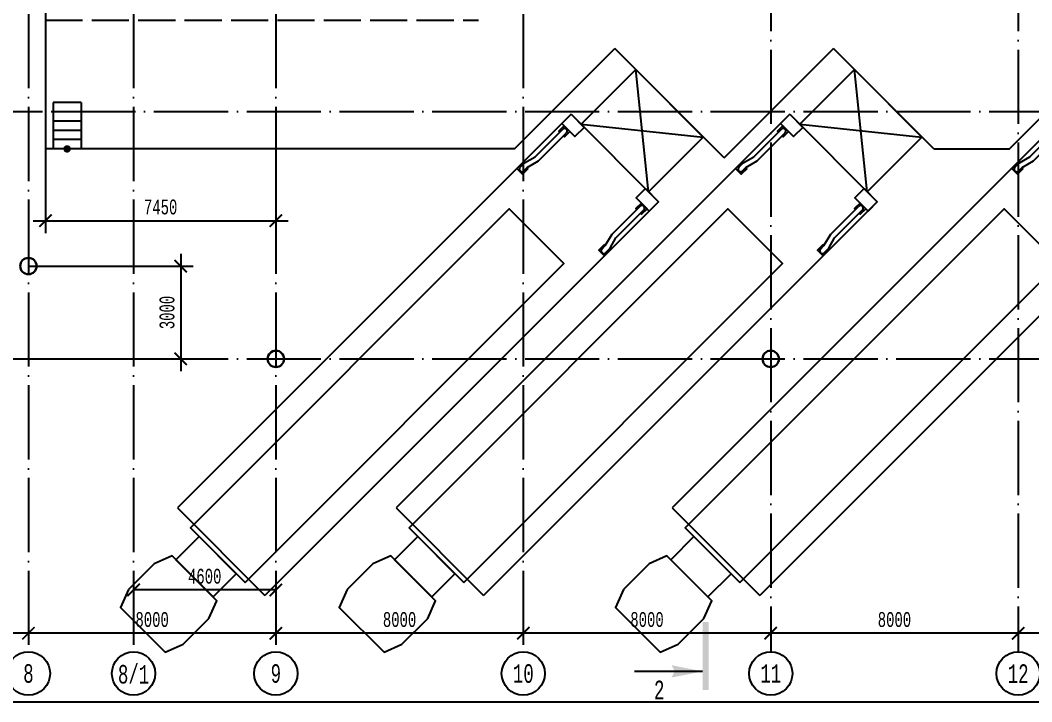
# Model space of a CAD drawing. Extents: x -4497 to 351150, y -50 to 322254.
# Drawn here: x 84504 to 117209, y 83000 to 105037 of the extents above; entities that cross this region are included whole.
import ezdxf
from ezdxf.enums import TextEntityAlignment as Align

# ---------------------------------------------------------------- set-up
doc = ezdxf.new("R2010")
doc.units = 0
doc.header["$LTSCALE"] = 100
doc.header["$PDMODE"] = 3
doc.linetypes.add('ACAD_ISO04W100', pattern=[30, 24, -3, 0, -3])
doc.layers.get('0').update_dxf_attribs({"linetype": 'CONTINUOUS'})
doc.layers.get('Defpoints').update_dxf_attribs({"linetype": 'CONTINUOUS'})
for name, color, linetype in [('axis', 40, 'CONTINUOUS'), ('COLON', 5, 'CONTINUOUS'), ('WALL', 7, 'CONTINUOUS')]:
    doc.layers.add(name, color=color, linetype=linetype)
doc.layers.add('MONOLIT', color=7, linetype='CONTINUOUS', true_color=0x691639)
doc.styles.add('MONOTXT1', font='monotxt1', dxfattribs={"width": 0.65, "height": 300})
doc.styles.add('ST_1', font='monotxt.shx', dxfattribs={"width": 0.65, "height": 600})
doc.styles.add('ST_2', font='monotxt.shx', dxfattribs={"width": 0.65, "height": 480})
doc.dimstyles.new('STY_DIM1', dxfattribs={"dimscale": 200, "dimtxt": 2.25, "dimasz": 2, "dimexe": 2, "dimexo": 2, "dimgap": 1, "dimtad": 1, "dimdec": 0, "dimzin": 0, "dimdsep": 46, "dimtxsty": 'ST_2', "dimblk1": 'ARCHTICK', "dimblk2": 'ARCHTICK', "dimsah": 1, "dimcen": 3, "dimclrd": 174, "dimclre": 174, "dimclrt": 174, "dimadec": 0, "dimazin": 0, "dimtfac": 1, "dimtdec": 0, "dimtix": 1, "dimtmove": 2, "dimatfit": 3, "dimldrblk": 'ARCHTICK', "dimfxl": 1, "dimtolj": 1, "dimtzin": 0, "dimarcsym": 0})

# ---------------------------------------------------------------- blocks, each defined once
blk = doc.blocks.new('_ARCHTICK')
at = {"color": 0, "linetype": 'ByBlock', "const_width": 0.15}
blk.add_lwpolyline([(-0.5, -0.5), (0.5, 0.5)], dxfattribs=at)
blk = doc.blocks.new('*D121')
at = {"layer": 'axis', "color": 174, "lineweight": -2}
blk.add_line((124769, 85216), (116769, 85216), dxfattribs=at)
at = {"layer": 'Defpoints', "color": 0}
for p in [(116769, 85216), (116769, 85216), (124769, 85216)]:
    blk.add_point(p, dxfattribs=at)
at = {"layer": 'axis', "color": 174, "lineweight": -2, "xscale": 400, "yscale": 400, "zscale": 400, "rotation": 180}
blk.add_blockref('_ARCHTICK', (116769, 85216), dxfattribs=at)
at = {"layer": 'axis', "color": 174, "lineweight": -2, "xscale": 400, "yscale": 400, "zscale": 400}
blk.add_blockref('_ARCHTICK', (124769, 85216), dxfattribs=at)
at = {"layer": 'axis', "color": 174, "insert": (120769, 85656), "char_height": 480, "attachment_point": 5, "style": 'ST_2'}
blk.add_mtext('\\A1;8000', dxfattribs=at)
blk = doc.blocks.new('*D127')
at = {"layer": 'axis', "color": 174, "lineweight": -2}
blk.add_line((116769, 85216), (108769, 85216), dxfattribs=at)
at = {"layer": 'Defpoints', "color": 0}
for p in [(108769, 85216), (108769, 85216), (116769, 85216)]:
    blk.add_point(p, dxfattribs=at)
at = {"layer": 'axis', "color": 174, "lineweight": -2, "xscale": 400, "yscale": 400, "zscale": 400, "rotation": 180}
blk.add_blockref('_ARCHTICK', (108769, 85216), dxfattribs=at)
at = {"layer": 'axis', "color": 174, "lineweight": -2, "xscale": 400, "yscale": 400, "zscale": 400}
blk.add_blockref('_ARCHTICK', (116769, 85216), dxfattribs=at)
at = {"layer": 'axis', "color": 174, "insert": (112769, 85656), "char_height": 480, "attachment_point": 5, "style": 'ST_2'}
blk.add_mtext('\\A1;8000', dxfattribs=at)
blk = doc.blocks.new('*D138')
at = {"layer": 'axis', "color": 174, "lineweight": -2}
blk.add_line((108769, 85216), (100769, 85216), dxfattribs=at)
at = {"layer": 'Defpoints', "color": 0}
for p in [(100769, 85216), (100769, 85216), (108769, 85216)]:
    blk.add_point(p, dxfattribs=at)
at = {"layer": 'axis', "color": 174, "lineweight": -2, "xscale": 400, "yscale": 400, "zscale": 400, "rotation": 180}
blk.add_blockref('_ARCHTICK', (100769, 85216), dxfattribs=at)
at = {"layer": 'axis', "color": 174, "lineweight": -2, "xscale": 400, "yscale": 400, "zscale": 400}
blk.add_blockref('_ARCHTICK', (108769, 85216), dxfattribs=at)
at = {"layer": 'axis', "color": 174, "insert": (104769, 85656), "char_height": 480, "attachment_point": 5, "style": 'ST_2'}
blk.add_mtext('\\A1;8000', dxfattribs=at)
blk = doc.blocks.new('*D139')
at = {"layer": 'axis', "color": 174, "lineweight": -2}
blk.add_line((92769, 85216), (84769, 85216), dxfattribs=at)
at = {"layer": 'Defpoints', "color": 0}
for p in [(84769, 85216), (84769, 85216), (92769, 85216)]:
    blk.add_point(p, dxfattribs=at)
at = {"layer": 'axis', "color": 174, "lineweight": -2, "xscale": 400, "yscale": 400, "zscale": 400, "rotation": 180}
blk.add_blockref('_ARCHTICK', (84769, 85216), dxfattribs=at)
at = {"layer": 'axis', "color": 174, "lineweight": -2, "xscale": 400, "yscale": 400, "zscale": 400}
blk.add_blockref('_ARCHTICK', (92769, 85216), dxfattribs=at)
at = {"layer": 'axis', "color": 174, "insert": (88769, 85656), "char_height": 480, "attachment_point": 5, "style": 'ST_2'}
blk.add_mtext('\\A1;8000', dxfattribs=at)
blk = doc.blocks.new('*D140')
at = {"layer": 'axis', "color": 174, "lineweight": -2}
blk.add_line((100769, 85216), (92769, 85216), dxfattribs=at)
at = {"layer": 'Defpoints', "color": 0}
for p in [(92769, 85216), (92769, 85216), (100769, 85216)]:
    blk.add_point(p, dxfattribs=at)
at = {"layer": 'axis', "color": 174, "lineweight": -2, "xscale": 400, "yscale": 400, "zscale": 400, "rotation": 180}
blk.add_blockref('_ARCHTICK', (92769, 85216), dxfattribs=at)
at = {"layer": 'axis', "color": 174, "lineweight": -2, "xscale": 400, "yscale": 400, "zscale": 400}
blk.add_blockref('_ARCHTICK', (100769, 85216), dxfattribs=at)
at = {"layer": 'axis', "color": 174, "insert": (96769, 85656), "char_height": 480, "attachment_point": 5, "style": 'ST_2'}
blk.add_mtext('\\A1;8000', dxfattribs=at)
blk = doc.blocks.new('*D142')
at = {"layer": 'axis', "color": 174, "lineweight": -2}
blk.add_line((84769, 85216), (76769, 85216), dxfattribs=at)
at = {"layer": 'Defpoints', "color": 0}
for p in [(76769, 85216), (76769, 85216), (84769, 85216)]:
    blk.add_point(p, dxfattribs=at)
at = {"layer": 'axis', "color": 174, "lineweight": -2, "xscale": 400, "yscale": 400, "zscale": 400, "rotation": 180}
blk.add_blockref('_ARCHTICK', (76769, 85216), dxfattribs=at)
at = {"layer": 'axis', "color": 174, "lineweight": -2, "xscale": 400, "yscale": 400, "zscale": 400}
blk.add_blockref('_ARCHTICK', (84769, 85216), dxfattribs=at)
at = {"layer": 'axis', "color": 174, "insert": (80769, 85656), "char_height": 480, "attachment_point": 5, "style": 'ST_2'}
blk.add_mtext('\\A1;8000', dxfattribs=at)
blk = doc.blocks.new('*D151')
at = {"layer": 'axis', "color": 174, "lineweight": -2}
blk.add_line((92769, 86616), (88169, 86616), dxfattribs=at)
at = {"layer": 'Defpoints', "color": 0}
for p in [(88169, 86616), (88169, 86616), (92769, 86616)]:
    blk.add_point(p, dxfattribs=at)
at = {"layer": 'axis', "color": 174, "lineweight": -2, "xscale": 400, "yscale": 400, "zscale": 400, "rotation": 180}
blk.add_blockref('_ARCHTICK', (88169, 86616), dxfattribs=at)
at = {"layer": 'axis', "color": 174, "lineweight": -2, "xscale": 400, "yscale": 400, "zscale": 400}
blk.add_blockref('_ARCHTICK', (92769, 86616), dxfattribs=at)
at = {"layer": 'axis', "color": 174, "insert": (90469, 87056), "char_height": 480, "attachment_point": 5, "style": 'ST_2'}
blk.add_mtext('\\A1;4600', dxfattribs=at)
blk = doc.blocks.new('*D155')
at = {"color": 174, "lineweight": -2}
for p, q in [((85319, 100877), (85319, 98156)), ((92769, 100877), (92769, 98156)), ((84919, 98556), (93169, 98556))]:
    blk.add_line(p, q, dxfattribs=at)
at = {"layer": 'Defpoints', "color": 0}
for p in [(85319, 100877), (92769, 100877), (92769, 98556)]:
    blk.add_point(p, dxfattribs=at)
at = {"color": 174, "lineweight": -2, "xscale": 400, "yscale": 400, "zscale": 400, "rotation": 180}
blk.add_blockref('_ARCHTICK', (85319, 98556), dxfattribs=at)
at = {"color": 174, "lineweight": -2, "xscale": 400, "yscale": 400, "zscale": 400}
blk.add_blockref('_ARCHTICK', (92769, 98556), dxfattribs=at)
at = {"color": 174, "insert": (89044, 98996), "char_height": 480, "attachment_point": 5, "style": 'ST_2'}
blk.add_mtext('\\A1;7450', dxfattribs=at)
blk = doc.blocks.new('*D156')
at = {"color": 174, "lineweight": -2}
for p, q in [((89693, 97487), (89693, 93687)), ((84769, 97087), (90093, 97087)), ((84769, 94087), (90093, 94087))]:
    blk.add_line(p, q, dxfattribs=at)
at = {"layer": 'Defpoints', "color": 0}
for p in [(84769, 97087), (84769, 94087), (89693, 94087)]:
    blk.add_point(p, dxfattribs=at)
at = {"color": 174, "lineweight": -2, "xscale": 400, "yscale": 400, "zscale": 400}
for p, rotation in [((89693, 97087), 90), ((89693, 94087), 270)]:
    blk.add_blockref('_ARCHTICK', p, dxfattribs=dict(at, rotation=rotation))
at = {"color": 174, "insert": (89253, 95587), "char_height": 480, "attachment_point": 5, "rotation": 90, "style": 'ST_2'}
blk.add_mtext('\\A1;3000', dxfattribs=at)
blk = doc.blocks.new('psw')
at = {"color": 7, "linetype": 'Continuous'}
blk.add_circle((0, -350), 350, dxfattribs=at)
at = {"color": 7, "linetype": 'Continuous', "style": 'MONOTXT1', "width": 0.65}
blk.add_attdef('99', text='', height=300, dxfattribs=at).set_placement((0, -350), align=Align.MIDDLE)

msp = doc.modelspace()

# ---------------------------------------------------------------- linework, layer by layer
at = {"layer": 'axis', "linetype": 'ACAD_ISO04W100'}
for p, q in [((84769.3, 318243.4), (84769.3, 84615.2)), ((88169.3, 318243.4), (88169.3, 84615.2)), ((92769.3, 318243.4), (92769.3, 84615.2)), ((100769.3, 318243.4), (100769.3, 84615.2)), ((108769.3, 119085.6), (108769.3, 84615.2)), ((116769.3, 119085.6), (116769.3, 84615.2)), ((-1176.8, 102087.2), (272433.1, 102087.2)), ((-1176.8, 94087.2), (266971.3, 94087.2))]:
    msp.add_line(p, q, dxfattribs=at)
at = {"layer": 'COLON', "lineweight": 30}
for points in [[(84504.3, 97086.9, 1), (85034.3, 97086.9, 1)], [(92504.3, 94087.2, 1), (93034.3, 94087.2, 1)], [(108504.3, 94087.2, 1), (109034.3, 94087.2, 1)]]:
    msp.add_lwpolyline(points, format="xyb", close=True, dxfattribs=at)
at = {"layer": 'Defpoints', "color": 7}
msp.add_line((-4300, 83000), (323680, 83000), dxfattribs=at)
at = {"layer": 'MONOLIT', "linetype": 'ACAD_ISO04W100', "ltscale": 0.5}
msp.add_line((85319.3, 105037.2), (99319.3, 105037.2), dxfattribs=at)
at = {"layer": 'MONOLIT'}
for points in [[(85319.3, 109507.2), (85319.3, 100876.6)], [(100487.7, 100876.6), (103730, 104119)], [(107265.6, 100583.5), (103730, 104119)], [(107265.6, 100583.5), (110801.1, 104119)], [(114043.5, 100876.6), (110801.1, 104119)], [(116487.7, 100876.6), (119730, 104119)], [(100487.7, 100876.6), (85319.3, 100876.6)], [(114043.5, 100876.6), (116487.7, 100876.6)]]:
    msp.add_lwpolyline(points, dxfattribs=at)
at = {"layer": 'WALL', "color": 7}
for p, q in [((104821.2, 99492.4), (104406.7, 103442.4)), ((111892.2, 99492.4), (111477.7, 103442.4)), ((102638.9, 101674.6), (106588.9, 101260.1)), ((109710, 101674.6), (113660, 101260.1))]:
    msp.add_line(p, q, dxfattribs=at)
at = {"layer": 'WALL', "color": 255}
msp.add_line((106564.2, 83982.9), (104364.2, 83982.9), dxfattribs=at)
at = {"layer": 'WALL', "color": 7}
for points in [[(104821.2, 99492.4), (102638.9, 101674.6), (104406.7, 103442.4), (106588.9, 101260.1)], [(111892.2, 99492.4), (109710, 101674.6), (111477.7, 103442.4), (113660, 101260.1)], [(102315.8, 101997.7), (102740.1, 101573.4), (102439.6, 101272.9), (102015.3, 101697.2)], [(109386.9, 101997.7), (109811.1, 101573.4), (109510.6, 101272.9), (109086.4, 101697.2)], [(104720, 99593.5), (105144.2, 99169.3), (104843.7, 98868.7), (104419.5, 99293)], [(111791, 99593.5), (112215.3, 99169.3), (111914.8, 98868.7), (111490.5, 99293)], [(91771.8, 86857.5), (102082.5, 97168.1), (100314.7, 98935.9), (90004.1, 88625.3)], [(98842.9, 86857.5), (109153.5, 97168.1), (107385.8, 98935.9), (97075.2, 88625.3)], [(107771.8, 86857.5), (118082.5, 97168.1), (116314.7, 98935.9), (106004.1, 88625.3)], [(90286.9, 88342.5), (89538.9, 87594.4), (90741, 86392.3), (91489, 87140.4)], [(97358, 88342.5), (96610, 87594.4), (97812, 86392.3), (98560.1, 87140.4)], [(106286.9, 88342.5), (105538.9, 87594.4), (106741, 86392.3), (107489, 87140.4)]]:
    msp.add_lwpolyline(points, close=True, dxfattribs=at)
at = {"layer": 'WALL'}
for points in [[(86469.3, 102376.6), (85569.3, 102376.6)], [(85569.3, 102376.6), (85569.3, 100876.6)], [(86469.3, 102376.6), (86469.3, 100876.6)], [(86469.3, 102076.6), (85569.3, 102076.6)], [(86469.3, 101776.6), (85569.3, 101776.6)], [(86469.3, 101476.6), (85569.3, 101476.6)], [(86469.3, 101176.6), (85569.3, 101176.6)]]:
    msp.add_lwpolyline(points, dxfattribs=at)
msp.add_lwpolyline([(86019.3, 100876.6, 0, 0, 0), (86019.3, 101376.6, 240, 0, 0), (86019.3, 102376.6, 0, 0, 0)], format="xyseb", dxfattribs=at)
at = {"layer": 'WALL', "color": 7}
for points in [[(102315.8, 101997.7), (89587.9, 89269.8)], [(109386.9, 101997.7), (96659, 89269.8)], [(102315.8, 101997.7), (105144.2, 99169.3)], [(118315.8, 101997.7), (105587.9, 89269.8)], [(109386.9, 101997.7), (112215.3, 99169.3)], [(100665, 100283.4), (100809.9, 100427.6), (101150.4, 100618.7), (102050.2, 101518.8)], [(100790.5, 100170.7), (100896.6, 100272.9), (101264.7, 100495.3), (102169.3, 101399.7)], [(101946, 101414.2), (101913.9, 101446.3), (102090, 101622.4), (102273, 101439.5), (102096.8, 101263.3), (102064.9, 101295.3)], [(107736.1, 100283.4), (107880.9, 100427.6), (108221.5, 100618.7), (109121.3, 101518.8)], [(107861.6, 100170.7), (107967.7, 100272.9), (108335.7, 100495.3), (109240.4, 101399.7)], [(109017, 101414.2), (108985, 101446.3), (109161.1, 101622.4), (109344, 101439.5), (109167.9, 101263.3), (109136, 101295.3)], [(116665, 100283.4), (116809.9, 100427.6), (117150.4, 100618.7), (118050.2, 101518.8)], [(116790.5, 100170.7), (116896.6, 100272.9), (117264.7, 100495.3), (118169.3, 101399.7)], [(100888.6, 100268.7), (100920.6, 100236.6), (100744.5, 100060.5), (100561.5, 100243.4), (100737.7, 100419.6), (100769.6, 100387.6)], [(107959.6, 100268.7), (107991.7, 100236.6), (107815.6, 100060.5), (107632.6, 100243.4), (107808.8, 100419.6), (107840.7, 100387.6)], [(116888.6, 100268.7), (116920.6, 100236.6), (116744.5, 100060.5), (116561.5, 100243.4), (116737.7, 100419.6), (116769.6, 100387.6)], [(105144.2, 99169.3), (92416.3, 86441.3)], [(112215.3, 99169.3), (99487.4, 86441.3)], [(104560.8, 98799.4), (104592.8, 98767.3), (104769, 98943.5), (104586, 99126.4), (104409.9, 98950.3), (104441.8, 98918.4)], [(121144.2, 99169.3), (108416.3, 86441.3)], [(111631.8, 98799.4), (111663.9, 98767.3), (111840, 98943.5), (111657.1, 99126.4), (111481, 98950.3), (111512.9, 98918.4)], [(103317.2, 97644), (103419.5, 97750.1), (103641.9, 98118.1), (104546.2, 99022.8)], [(103430, 97518.4), (103574.1, 97663.3), (103765.2, 98003.9), (104665.3, 98903.7)], [(110388.3, 97644), (110490.5, 97750.1), (110712.9, 98118.1), (111617.3, 99022.8)], [(110501, 97518.4), (110645.2, 97663.3), (110836.3, 98003.9), (111736.4, 98903.7)], [(103415.2, 97742), (103383.2, 97774.1), (103207, 97597.9), (103390, 97415), (103566.1, 97591.1), (103534.2, 97623.1)], [(110486.3, 97742), (110454.2, 97774.1), (110278.1, 97597.9), (110461, 97415), (110637.2, 97591.1), (110605.3, 97623.1)], [(89587.9, 89269.8), (92416.3, 86441.3)], [(96659, 89269.8), (99487.4, 86441.3)], [(105587.9, 89269.8), (108416.3, 86441.3)], [(88004.1, 86625.3), (87745.9, 86048.9), (89195.4, 84599.3), (89771.9, 84857.5), (90606.5, 85692.2), (90864.7, 86268.6), (89415.2, 87718.2), (88838.7, 87459.9), (88004.1, 86625.3)], [(95075.2, 86625.3), (94816.9, 86048.9), (96266.5, 84599.3), (96842.9, 84857.5), (97677.6, 85692.2), (97935.8, 86268.6), (96486.2, 87718.2), (95909.8, 87459.9), (95075.2, 86625.3)], [(104004.1, 86625.3), (103745.9, 86048.9), (105195.4, 84599.3), (105771.9, 84857.5), (106606.5, 85692.2), (106864.7, 86268.6), (105415.2, 87718.2), (104838.7, 87459.9), (104004.1, 86625.3)]]:
    msp.add_lwpolyline(points, dxfattribs=at)
at = {"layer": 'WALL', "const_width": 120}
msp.add_lwpolyline([(85959.3, 100876.6, 1), (86079.3, 100876.6, 1)], format="xyb", close=True, dxfattribs=at)
at = {"layer": 'WALL', "color": 7}
for centre, radius, start, end in [((102109.8, 101459.2), 84.2, 314.97925, 135.02085), ((109180.9, 101459.2), 84.2, 314.97925, 135.02085), ((100724.7, 100223.7), 84.5, 134.72723, 321.15136), ((107795.8, 100223.7), 84.5, 134.72723, 321.15136), ((116724.7, 100223.7), 84.5, 134.72723, 321.15136), ((104605.8, 98963.2), 84.2, 314.97915, 135.02075), ((111676.8, 98963.2), 84.2, 314.97915, 135.02075), ((103370.2, 97578.2), 84.5, 128.84864, 315.27277), ((110441.3, 97578.2), 84.5, 128.84864, 315.27277)]:
    msp.add_arc(centre, radius, start, end, dxfattribs=at)
at = {"layer": 'WALL', "color": 255}
for points in [[(106564.2, 85582.9), (106764.2, 85582.9), (106564.2, 83382.9), (106764.2, 83382.9)], [(106564.2, 83982.9), (105564.2, 83782.9), (105564.2, 84182.9), (105664.2, 83982.9)]]:
    msp.add_solid(points, dxfattribs=at)

# ---------------------------------------------------------------- block references
at = {"layer": 'axis', "linetype": 'ACAD_ISO04W100', "xscale": 2, "yscale": 2, "zscale": 2}
for p, values in [((84769.3, 84615.2), {'99': '8'}), ((88169.3, 84615.2), {'99': '8/1'}), ((92769.3, 84615.2), {'99': '9'}), ((100769.3, 84615.2), {'99': '10'}), ((108769.3, 84615.2), {'99': '11'}), ((116769.3, 84615.2), {'99': '12'})]:
    msp.add_blockref('psw', p, dxfattribs=at).add_auto_attribs(values)

# ---------------------------------------------------------------- texts
at = {"layer": 'WALL', "color": 255, "style": 'ST_1', "width": 0.65}
msp.add_text('2', height=600, dxfattribs=at).set_placement((105164.2, 83382.9), align=Align.MIDDLE_CENTER)

# ---------------------------------------------------------------- dimensions: what is measured, and where the dimension line sits
dim = msp.add_linear_dim(base=(92769.3, 98556.1), p1=(85319.3, 100876.6), p2=(92769.3, 100876.6), dimstyle='STY_DIM1', override={"dimscale": 200, "dimtxt": 450, "dimexo": 0, "dimdle": 2, "dimadec": 2, "dimfxl": 0.18})
dim.commit()
dim.dimension.update_dxf_attribs({"geometry": '*D155', "text_midpoint": (89044.3, 98996.1)})
dim = msp.add_linear_dim(base=(89693.5, 94087.2), p1=(84769.3, 97086.9), p2=(84769.3, 94087.2), angle=90, dimstyle='STY_DIM1', override={"dimscale": 200, "dimtxt": 450, "dimexo": 0, "dimdle": 2, "dimadec": 2, "dimfxl": 0.18})
dim.commit()
dim.dimension.update_dxf_attribs({"geometry": '*D156', "text_midpoint": (89253.5, 95587.1)})
at = {"layer": 'axis'}
for base, p1, p2, picture, middle in [((88169.3, 86615.6), (92769.3, 86615.6), (88169.3, 86615.6), '*D151', (90469.3, 87055.6)), ((76769.3, 85215.6), (84769.3, 85215.6), (76769.3, 85215.6), '*D142', (80769.3, 85655.6)), ((84769.3, 85215.6), (92769.3, 85215.6), (84769.3, 85215.6), '*D139', (88769.3, 85655.6)), ((92769.3, 85215.6), (100769.3, 85215.6), (92769.3, 85215.6), '*D140', (96769.3, 85655.6)), ((100769.3, 85215.6), (108769.3, 85215.6), (100769.3, 85215.6), '*D138', (104769.3, 85655.6)), ((108769.3, 85215.6), (116769.3, 85215.6), (108769.3, 85215.6), '*D127', (112769.3, 85655.6)), ((116769.3, 85215.6), (124769.3, 85215.6), (116769.3, 85215.6), '*D121', (120769.3, 85655.6))]:
    dim = msp.add_linear_dim(base=base, p1=p1, p2=p2, dimstyle='STY_DIM1', override={"dimscale": 200, "dimtxt": 450}, dxfattribs=at)
    dim.commit()
    dim.dimension.update_dxf_attribs({"geometry": picture, "text_midpoint": middle})

doc.saveas('drawing.dxf')
